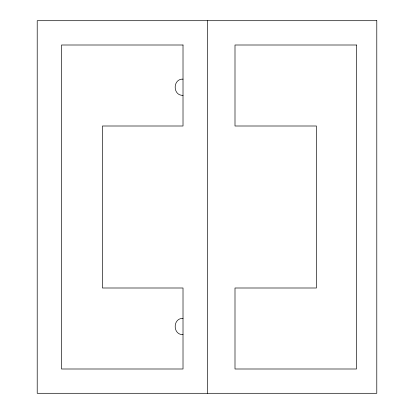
<?xml version="1.0" encoding="UTF-8"?>
<svg xmlns="http://www.w3.org/2000/svg" width="414" height="414" viewBox="0 0 414 414"><rect width="100%" height="100%" fill="white"/><g stroke="black" fill="none" stroke-linecap="round" stroke-linejoin="round"><path stroke-width="0.62" d="M183.014 79.131C172.586 78.691 172.586 95.774 183.014 95.334M183.014 318.402C172.586 317.962 172.586 335.045 183.014 334.6M207.31 20.7L207.31 393.3M376.787 20.7L37.213 20.7L37.213 393.3L376.787 393.3L376.787 20.7M183.014 45.002L61.515 45.002L61.515 368.998L183.014 368.998L183.014 287.999L102.444 287.999L102.444 126.001L183.014 126.001L183.014 45.002M356.495 45.002L234.997 45.002L234.997 126.001L316.431 126.001L316.431 287.999L234.997 287.999L234.997 368.998L356.495 368.998L356.495 45.002"/></g></svg>
